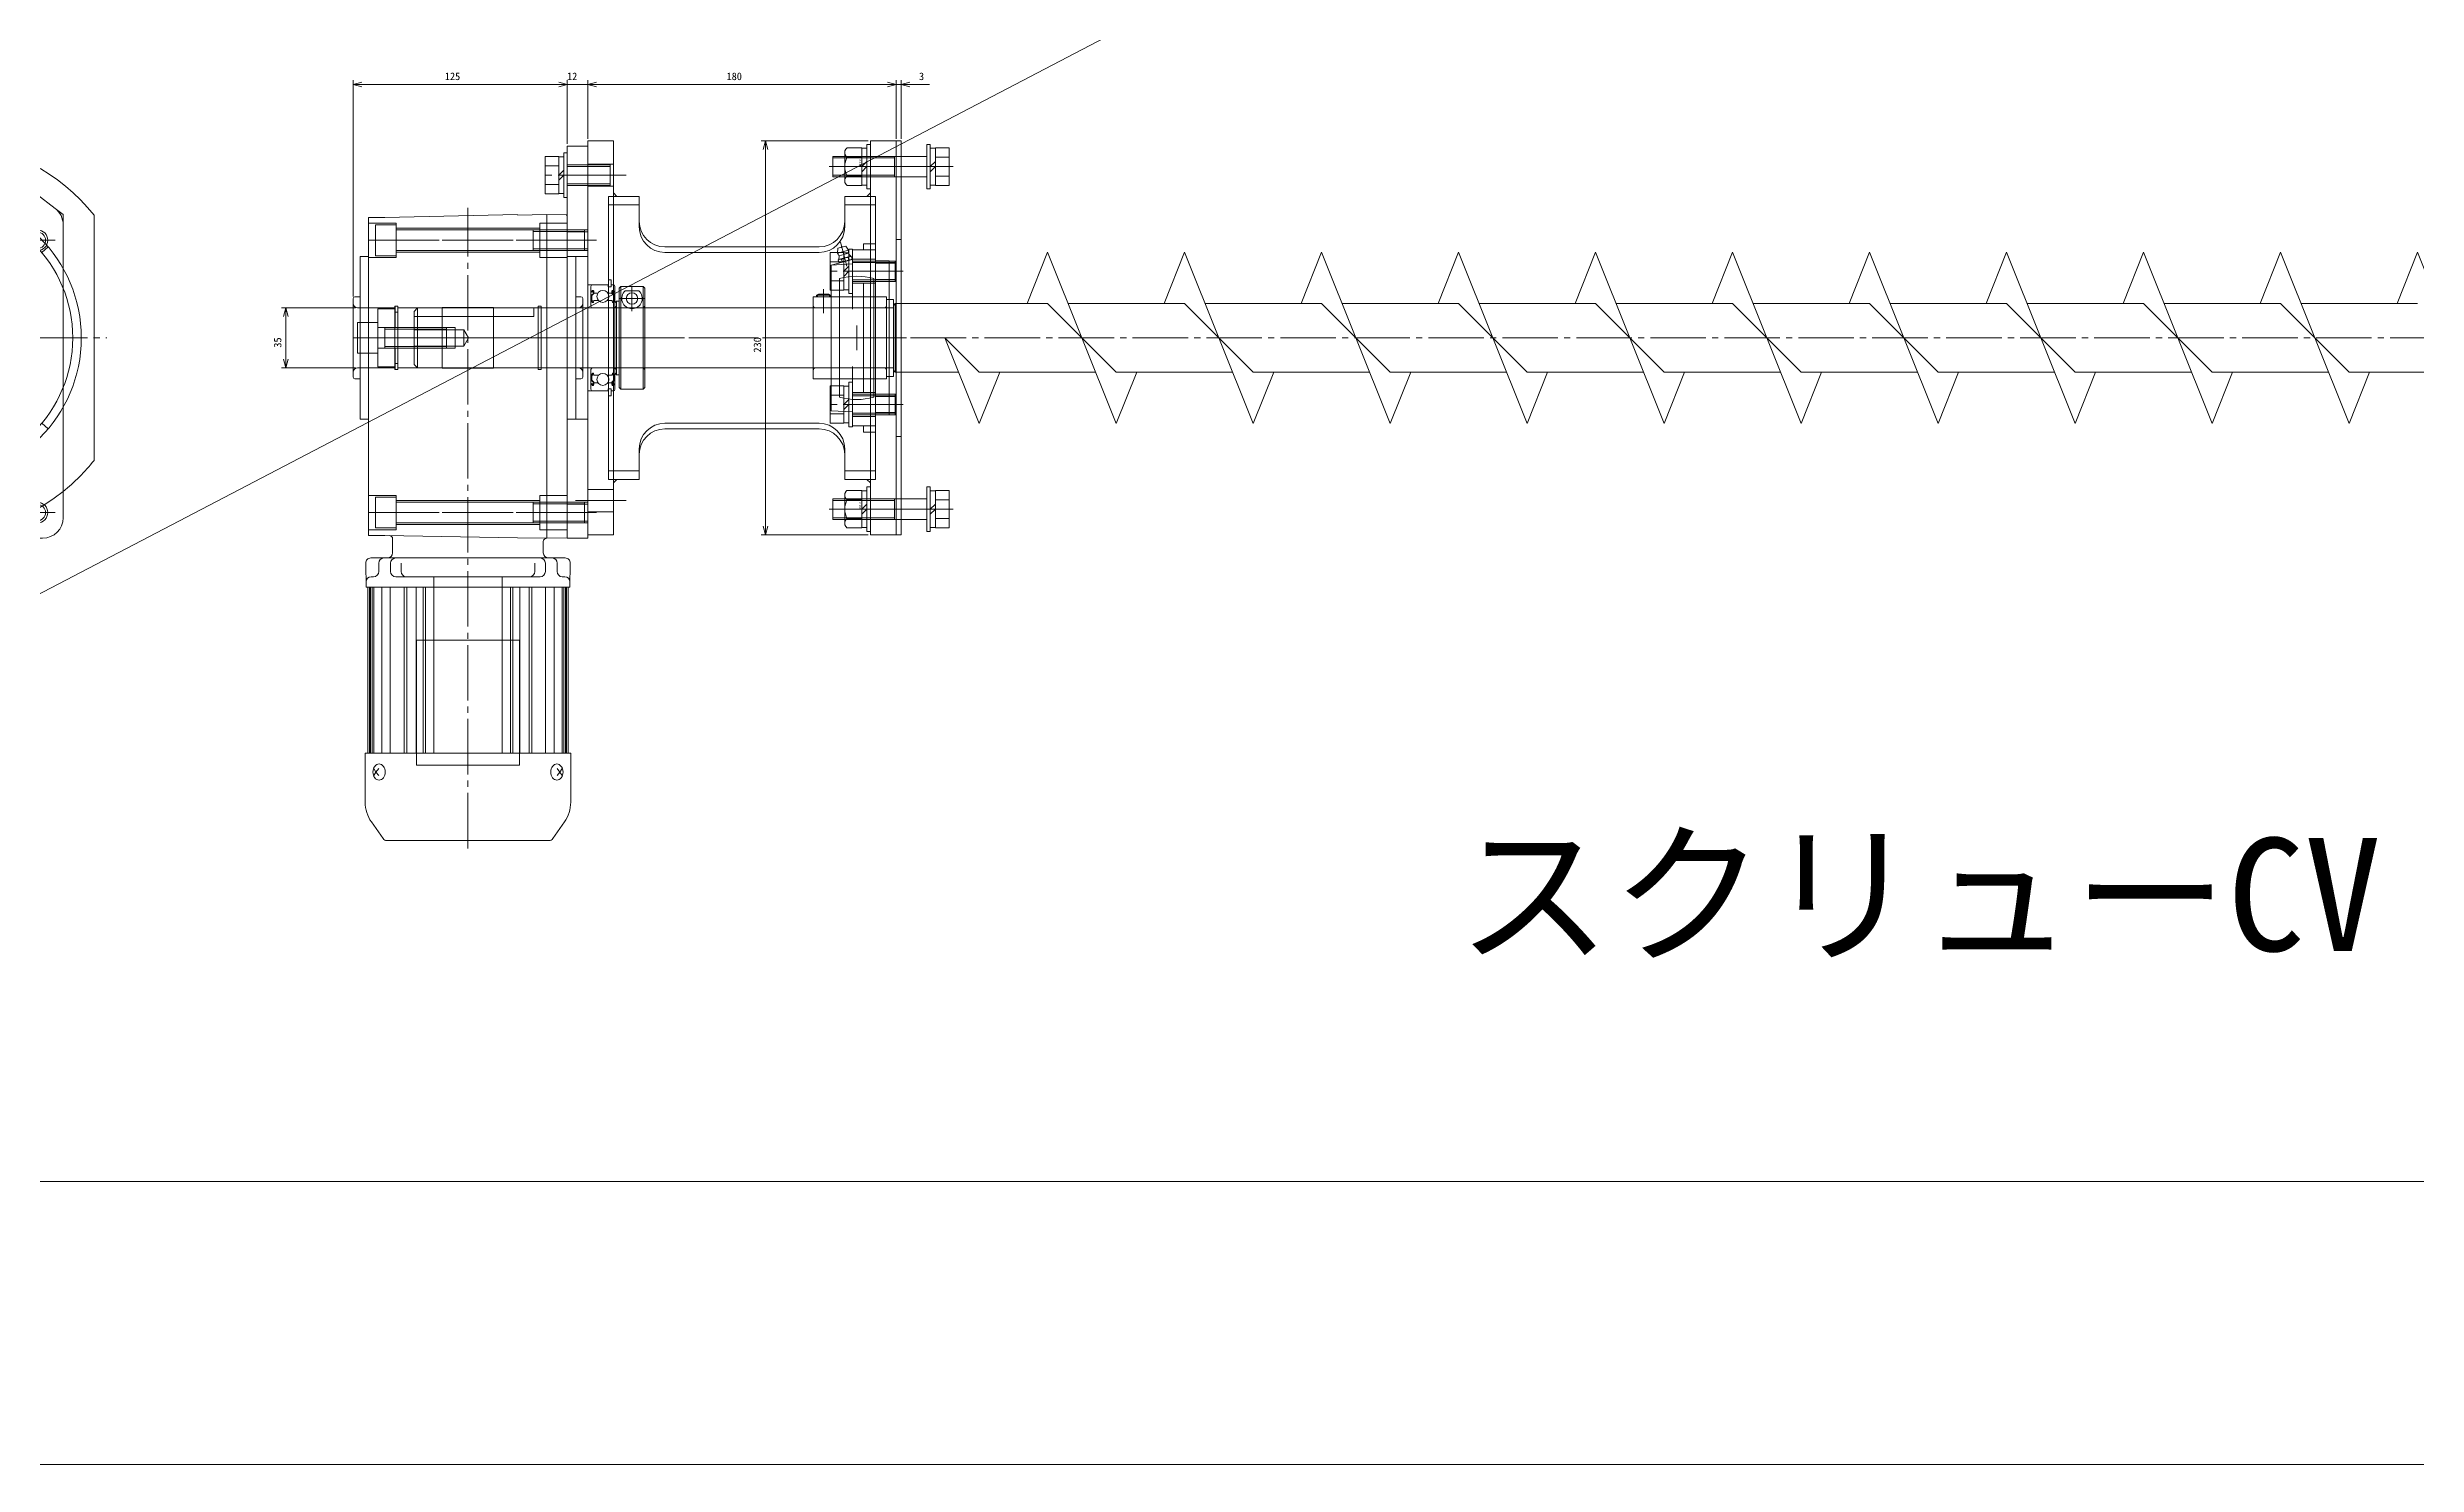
# Model space of a CAD drawing. Units: millimetres at full size. Extents: x -19442 to 19442, y -5866 to 5866.
# Drawn here: x -8686 to -7302, y -4807 to -3980 of the extents above; entities that cross this region are included whole.
import ezdxf
from ezdxf.enums import TextEntityAlignment as Align

# ---------------------------------------------------------------- set-up
doc = ezdxf.new("R2010")
doc.units = ezdxf.units.MM
doc.header["$LTSCALE"] = 3.6
doc.linetypes.add('CHAIN2', pattern=[12, 9, -1, 1, -1])
doc.linetypes.add('DOUBLE_CHAIN2', pattern=[12.8, 9, -1, 0.6, -0.6, 0.6, -1])
for name, color, linetype, lineweight in [('0-2_06_PHANTOM', 2, 'DOUBLE_CHAIN2', 9), ('0-3_04_HIDDEN', 7, 'Continuous', 9), ('0-4_05_CENTER', 2, 'CHAIN2', 9), ('0-5_08_DIM', 3, 'Continuous', 9), ('0-6_0', 2, 'Continuous', 9), ('0-7_10_DRAFT', 1, 'Continuous', 9), ('0-8_03_かくれ線', 5, 'Continuous', 9), ('0-9_04_中心線', 4, 'CHAIN2', 9)]:
    doc.layers.add(name, color=color, linetype=linetype, lineweight=lineweight)
doc.styles.add('ＭＳ ゴシック', font='')
doc.styles.get('ＭＳ ゴシック').set_extended_font_data('MS Gothic')

# ---------------------------------------------------------------- blocks, each defined once
blk = doc.blocks.new('A$C33B27836_1')
at = {"layer": '0-3_04_HIDDEN', "color": 3}
for p, q in [((0, 57.5), (3, 57.5)), ((0, -57.5), (3, -57.5))]:
    blk.add_line(p, q, dxfattribs=at)
at = {"layer": '0-4_05_CENTER'}
for p, q in [((-7.072, 100), (9.943, 100)), ((-7.072, -100), (9.943, -100))]:
    blk.add_line(p, q, dxfattribs=at)
at = {"layer": '0-6_0', "color": 3}
blk.add_lwpolyline([(0, 115), (3, 115), (3, -115), (0, -115)], close=True, dxfattribs=at)
at = {"layer": '0-7_10_DRAFT'}
blk.add_line((0, 0), (3, 0), dxfattribs=at)
blk = doc.blocks.new('B6007ZZNRa_1')
at = {"layer": '0-6_0'}
for p, q in [((-3.78, 30), (-3.78, 18.5)), ((-2.78, 31), (-1.7, 31)), ((-1.7, 31), (-1.7, 29.805)), ((-1.7, 29.805), (0, 29.805)), ((0, 29.805), (0.2, 29.805)), ((0.2, 31), (9.22, 31)), ((0.2, 31), (0.2, 29.805)), ((10.22, 30), (10.22, 18.5)), ((-3.58, 27.2), (-3.28, 27.2)), ((-3.58, 21.1), (-3.18, 21.1)), ((-2.338, 25.974), (-3.438, 24.874)), ((-3.438, 24.874), (-3.438, 21.7)), ((-3.28, 27.2), (-3.049, 27.53)), ((-2.961, 26.61), (-3.206, 26.782)), ((-3.18, 21.1), (-2.862, 20.721)), ((-3.138, 24.75), (-3.138, 21.7)), ((-2.618, 21.7), (-3.138, 21.7)), ((-3.138, 21.4), (-2.618, 21.4)), ((-3.034, 27.028), (-2.803, 27.357)), ((-2.789, 26.855), (-3.034, 27.028)), ((-2.961, 26.61), (-2.789, 26.855)), ((-2.78, 17.5), (9.22, 17.5)), ((-2.709, 20.65), (-2.534, 20.65)), ((-2.618, 21.4), (-2.618, 21.7)), ((-2.385, 27.234), (-2.338, 25.974)), ((-2.346, 20.781), (-2.023, 21.668)), ((-2.087, 27.272), (-2.008, 26.382)), ((-1.835, 21.8), (0.721, 21.8)), ((-1.809, 26.2), (0.314, 26.2)), ((8.275, 21.8), (5.719, 21.8)), ((8.249, 26.2), (6.126, 26.2)), ((8.527, 27.272), (8.448, 26.382)), ((8.786, 20.781), (8.463, 21.668)), ((8.478, 26.721), (8.478, 25.85)), ((8.478, 25.85), (9.578, 24.75)), ((8.825, 27.234), (8.778, 25.974)), ((8.778, 25.974), (9.878, 24.874)), ((9.149, 20.65), (8.974, 20.65)), ((9.229, 26.855), (9.474, 27.028)), ((9.401, 26.61), (9.229, 26.855)), ((9.474, 27.028), (9.243, 27.357)), ((9.62, 21.1), (9.302, 20.721)), ((9.401, 26.61), (9.646, 26.782)), ((9.72, 27.2), (9.489, 27.53)), ((9.578, 24.75), (9.578, 21.7)), ((10.02, 21.1), (9.62, 21.1)), ((10.02, 27.2), (9.72, 27.2)), ((9.878, 24.874), (9.878, 21.7)), ((-3.78, -18.5), (-3.78, -30)), ((-3.58, -21.1), (-3.18, -21.1)), ((-3.58, -27.2), (-3.28, -27.2)), ((-3.438, -24.874), (-3.438, -21.7)), ((-2.338, -25.974), (-3.438, -24.874)), ((-3.28, -27.2), (-3.049, -27.53)), ((-2.961, -26.61), (-3.206, -26.782)), ((-3.18, -21.1), (-2.862, -20.721)), ((-3.138, -21.4), (-2.618, -21.4)), ((-3.138, -24.75), (-3.138, -21.7)), ((-2.618, -21.7), (-3.138, -21.7)), ((-2.038, -25.85), (-3.138, -24.75)), ((-2.789, -26.855), (-3.034, -27.028)), ((-3.034, -27.028), (-2.803, -27.357)), ((-2.961, -26.61), (-2.789, -26.855)), ((-2.78, -17.5), (9.22, -17.5)), ((-2.709, -20.65), (-2.534, -20.65)), ((-2.618, -21.4), (-2.618, -21.7)), ((-2.385, -27.234), (-2.338, -25.974)), ((-2.346, -20.781), (-2.023, -21.668)), ((-2.087, -27.272), (-2.008, -26.382)), ((-2.038, -26.721), (-2.038, -25.85)), ((-1.835, -21.8), (0.721, -21.8)), ((-1.809, -26.2), (0.314, -26.2)), ((8.275, -21.8), (5.719, -21.8)), ((8.249, -26.2), (6.126, -26.2)), ((8.527, -27.272), (8.448, -26.382)), ((8.786, -20.781), (8.463, -21.668)), ((8.478, -25.85), (9.578, -24.75)), ((8.478, -26.721), (8.478, -25.85)), ((8.778, -25.974), (9.878, -24.874)), ((8.825, -27.234), (8.778, -25.974)), ((9.149, -20.65), (8.974, -20.65)), ((9.058, -21.4), (9.058, -21.7)), ((9.578, -21.4), (9.058, -21.4)), ((9.058, -21.7), (9.578, -21.7)), ((9.401, -26.61), (9.229, -26.855)), ((9.229, -26.855), (9.474, -27.028)), ((9.474, -27.028), (9.243, -27.357)), ((9.62, -21.1), (9.302, -20.721)), ((9.401, -26.61), (9.646, -26.782)), ((9.72, -27.2), (9.489, -27.53)), ((9.578, -24.75), (9.578, -21.7)), ((10.02, -21.1), (9.62, -21.1)), ((10.02, -27.2), (9.72, -27.2)), ((9.878, -24.874), (9.878, -21.7)), ((10.22, -18.5), (10.22, -30)), ((-2.78, -31), (-1.7, -31)), ((-1.7, -29.805), (0, -29.805)), ((-1.7, -31), (-1.7, -29.805)), ((0, -29.805), (0.2, -29.805)), ((0.2, -31), (0.2, -29.805)), ((0.2, -31), (9.22, -31)), ((0.27, -31), (0.27, -31)), ((2.72, -31), (2.72, -31))]:
    blk.add_line(p, q, dxfattribs=at)
for points in [[(0, 29.805), (0, 33.85), (-1.7, 33.85), (-1.7, 31)], [(-2.038, 26.721), (-2.038, 25.85), (-3.138, 24.75)], [(9.578, 21.4), (9.058, 21.4), (9.058, 21.7), (9.578, 21.7)], [(0, -29.805), (0, -33.85), (-1.7, -33.85), (-1.7, -31)]]:
    blk.add_lwpolyline(points, dxfattribs=at)
for centre in [(3.22, 24.25), (3.22, -24.25)]:
    blk.add_circle(centre, 3.5, dxfattribs=at)
for centre, radius, start, end in [((-2.78, 30), 1, 90, 180), ((-2.615, 27.225), 0.53, 5.06514, 144.93555), ((9.055, 27.225), 0.53, 35.06445, 174.93486), ((9.22, 30), 1, 0, 90), ((-3.58, 27.4), 0.2, 180, 270), ((-3.58, 20.9), 0.2, 90, 180), ((-2.78, 18.5), 1, 180, 270), ((-3.138, 21.7), 0.3, 180, 270), ((-3.035, 27.027), 0.3, 144.93555, 235.03769), ((-2.709, 20.85), 0.2, 219.99908, 270), ((-2.615, 27.225), 0.23, 2.13108, 144.93555), ((-2.534, 20.85), 0.2, 270, 339.97033), ((-1.835, 21.6), 0.2, 90, 159.97033), ((-1.809, 26.4), 0.2, 185.06514, 270), ((8.249, 26.4), 0.2, 270, 354.93486), ((8.275, 21.6), 0.2, 20.02967, 90), ((8.974, 20.85), 0.2, 200.02967, 270), ((9.055, 27.225), 0.23, 35.06445, 177.86892), ((9.149, 20.85), 0.2, 270, 320.00092), ((9.22, 18.5), 1, 270, 0), ((9.578, 21.7), 0.3, 270, 0), ((9.475, 27.027), 0.3, 304.96231, 35.06445), ((10.02, 27.4), 0.2, 270, 0), ((10.02, 20.9), 0.2, 0, 90), ((-2.78, -18.5), 1, 90, 180), ((-3.58, -20.9), 0.2, 180, 270), ((-3.58, -27.4), 0.2, 90, 180), ((-3.138, -21.7), 0.3, 90, 180), ((-3.035, -27.027), 0.3, 124.96231, 215.06445), ((-2.615, -27.225), 0.53, 215.06445, 354.93486), ((-2.709, -20.85), 0.2, 90, 140.00092), ((-2.615, -27.225), 0.23, 215.06445, 357.86892), ((-2.534, -20.85), 0.2, 20.02967, 90), ((-1.835, -21.6), 0.2, 200.02967, 270), ((-1.809, -26.4), 0.2, 90, 174.93486), ((8.249, -26.4), 0.2, 5.06514, 90), ((8.275, -21.6), 0.2, 270, 339.97033), ((9.055, -27.225), 0.53, 185.06514, 324.93555), ((8.974, -20.85), 0.2, 90, 159.97033), ((9.055, -27.225), 0.23, 182.13108, 324.93555), ((9.149, -20.85), 0.2, 39.99908, 90), ((9.22, -18.5), 1, 0, 90), ((9.578, -21.7), 0.3, 0, 90), ((9.475, -27.027), 0.3, 324.93555, 55.03769), ((10.02, -20.9), 0.2, 270, 0), ((10.02, -27.4), 0.2, 0, 90), ((-2.78, -30), 1, 180, 270), ((9.22, -30), 1, 270, 0)]:
    blk.add_arc(centre, radius, start, end, dxfattribs=at)
at = {"layer": '0-7_10_DRAFT'}
for p, q in [((-3.78, 0), (10.22, 0)), ((0, 2.154), (0, -2.154))]:
    blk.add_line(p, q, dxfattribs=at)
blk = doc.blocks.new('SCSBN35-43b_1')
at = {"layer": '0-3_04_HIDDEN', "color": 2}
for p, q in [((1, 17.5), (0, 18.5)), ((1, 17.5), (16.5, 17.5)), ((16.5, 17.5), (17.5, 18.5)), ((1, -17.5), (0, -18.5)), ((1, -17.5), (16.5, -17.5)), ((16.5, -17.5), (17.5, -18.5))]:
    blk.add_line(p, q, dxfattribs=at)
at = {"layer": '0-4_05_CENTER'}
for p, q in [((2.637, -23), (17.363, -23)), ((10, -15.637), (10, -30.363))]:
    blk.add_line(p, q, dxfattribs=at)
at = {"layer": '0-6_0'}
for p, q in [((3.5, 30), (2.5, 29)), ((2.5, 29), (2.5, -29)), ((3.5, -30), (3.5, 30)), ((3.5, 30), (10, 30)), ((16.5, 30), (10, 30)), ((16.5, -30), (16.5, 30)), ((16.5, 30), (17.5, 29)), ((17.5, 29), (17.5, -29)), ((1, 21.5), (0, 20.5)), ((0, -20.5), (0, 20.5)), ((2.5, 21.5), (1, 21.5)), ((1, -21.5), (1, 21.5)), ((0, -20.5), (1, -21.5)), ((2.5, -21.5), (1, -21.5)), ((6.026, -27.495), (13.974, -27.495)), ((3.5, -30), (2.5, -29)), ((3.5, -30), (16.5, -30)), ((16.5, -30), (17.5, -29))]:
    blk.add_line(p, q, dxfattribs=at)
blk.add_circle((10, -23), 3.35, dxfattribs=at)
blk.add_arc((10, -23), 6, 311.47521, 228.52479, dxfattribs=at)
at = {"layer": '0-7_10_DRAFT'}
blk.add_line((0, 0), (17.5, 0), dxfattribs=at)
blk = doc.blocks.new('A$C1EEF0FFA_1')
at = {"layer": '0-6_0', "color": 134, "linetype": 'CHAIN2'}
blk.add_line((0, -57.157), (0, 15.24), dxfattribs=at)
at = {"layer": '0-6_0', "color": 134}
for p, q in [((-13, 2), (13, 2)), ((-13, 2), (-13, 0)), ((-13, 0), (13, 0)), ((-10.97, 13), (10.97, 13)), ((-10.97, 5), (-10.97, 13)), ((-10.97, 5), (10.97, 5)), ((-10.75, 5), (-10.75, 2)), ((-6, -55), (-6, 0)), ((-5.485, 5), (-5.485, 13)), ((0, 2), (-3, 5)), ((0, 5), (3, 2)), ((5.485, 5), (5.485, 13)), ((6, -55), (6, 0)), ((10.75, 2), (10.75, 5)), ((10.97, 5), (10.97, 13)), ((13, 0), (13, 2)), ((-6, -19), (6, -19)), ((-5.053, -55), (-5.053, -19)), ((5.053, -55), (5.053, -19)), ((-6, -55), (6, -55))]:
    blk.add_line(p, q, dxfattribs=at)
at = {"layer": '0-7_10_DRAFT', "style": 'ＭＳ ゴシック', "width": 1.8}
blk.add_text('BT-M12x60L,SW,PW', height=0.2199, dxfattribs=at).set_placement((6.421, 12.658), align=Align.BOTTOM_LEFT)
blk = doc.blocks.new('M12Nza_1_1_1')
at = {"layer": '0-2_06_PHANTOM', "color": 7}
for p, q in [((-8.213, 15), (8.212, 15)), ((-10.95, 5), (-10.95, 13.533)), ((10.95, 5), (-10.95, 5)), ((-10.75, 2), (-10.75, 5)), ((-5.475, 5), (-5.475, 13.533)), ((0, 2), (-3, 5)), ((0, 5), (3, 2)), ((5.475, 5), (5.475, 13.533)), ((10.75, 5), (10.75, 2)), ((10.95, 13.533), (10.95, 5))]:
    blk.add_line(p, q, dxfattribs=at)
at = {"layer": '0-2_06_PHANTOM', "color": 7, "linetype": 'CHAIN2'}
blk.add_line((0, 0), (0, 15), dxfattribs=at)
at = {"layer": '0-2_06_PHANTOM', "color": 7}
blk.add_lwpolyline([(-13, 2), (13, 2), (13, 0), (-13, 0)], close=True, dxfattribs=at)
for centre, radius, start, end in [((-8.213, 11.712), 3.288, 33.626, 146.374), ((0, 4.05), 10.95, 60, 120), ((8.212, 11.712), 3.288, 33.626, 146.374)]:
    blk.add_arc(centre, radius, start, end, dxfattribs=at)
at = {"layer": '0-7_10_DRAFT', "style": 'ＭＳ ゴシック', "width": 1.8}
blk.add_text('M12', height=1.1, dxfattribs=at).set_placement((0.31, 5.093), align=Align.BOTTOM_LEFT)
blk = doc.blocks.new('A$C415A6936_1')
at = {"layer": '0-3_04_HIDDEN'}
for p, q in [((9, 0), (-9, 0)), ((-6, -40), (-6, 0)), ((6, -40), (6, 0)), ((-6, -4), (6, -4)), ((-5.053, -40), (-5.053, -4)), ((5.053, -40), (5.053, -4)), ((-6, -40), (6, -40))]:
    blk.add_line(p, q, dxfattribs=at)
at = {"layer": '0-3_04_HIDDEN', "linetype": 'CHAIN2'}
blk.add_line((0, -41.5), (0, 13.5), dxfattribs=at)
at = {"layer": '0-3_04_HIDDEN'}
blk.add_lwpolyline([(9, 0), (9, 12), (-9, 12), (-9, 0)], dxfattribs=at)
at = {"layer": '0-7_10_DRAFT', "style": 'ＭＳ ゴシック', "width": 1.9}
blk.add_text('CS-M12x40L', height=0.2199, dxfattribs=at).set_placement((6.067, 11.658), align=Align.BOTTOM_LEFT)
blk = doc.blocks.new('A$C564416E9_1')
at = {"layer": '0-6_0'}
for points in [[(0, 17), (-10, 17), (-10, 6), (0, 6)], [(0, -17), (-10, -17), (-10, -6), (0, -6)]]:
    blk.add_lwpolyline(points, close=True, dxfattribs=at)
at = {"layer": '0-7_10_DRAFT'}
blk.add_line((-10, 0), (0, 0), dxfattribs=at)
blk = doc.blocks.new('A$C04153C8E_1')
at = {"layer": '0-6_0'}
for points in [[(0, 18.5), (-1.6, 18.5), (-1.6, 15), (0, 15)], [(0, -18.5), (-1.6, -18.5), (-1.6, -15), (0, -15)]]:
    blk.add_lwpolyline(points, close=True, dxfattribs=at)
at = {"layer": '0-7_10_DRAFT'}
blk.add_line((0, 0), (-1.6, 0), dxfattribs=at)
blk = doc.blocks.new('A$C169F6710_1')
at = {"layer": '0-3_04_HIDDEN'}
for p, q in [((9, 0), (-9, 0)), ((-6, -110), (-6, 0)), ((6, -110), (6, 0)), ((-6, -80), (6, -80)), ((-5.053, -110), (-5.053, -80)), ((5.053, -110), (5.053, -80)), ((-6, -110), (6, -110))]:
    blk.add_line(p, q, dxfattribs=at)
at = {"layer": '0-3_04_HIDDEN', "linetype": 'CHAIN2'}
blk.add_line((0, -111.5), (0, 13.5), dxfattribs=at)
at = {"layer": '0-3_04_HIDDEN'}
blk.add_lwpolyline([(9, 0), (9, 12), (-9, 12), (-9, 0)], dxfattribs=at)
at = {"layer": '0-7_10_DRAFT', "style": 'ＭＳ ゴシック', "width": 1.9}
blk.add_text('CS-M12x110L', height=0.2199, dxfattribs=at).set_placement((5.794, 11.658), align=Align.BOTTOM_LEFT)
blk = doc.blocks.new('M12Tz_1')
at = {"layer": '0-4_05_CENTER'}
for p, q in [((10.332, 0), (-10.332, 0)), ((0, -10.332), (0, 10.332))]:
    blk.add_line(p, q, dxfattribs=at)
at = {"layer": '0-6_0', "color": 134}
for radius in [6, 4.75]:
    blk.add_circle((0, 0), radius, dxfattribs=at)
blk = doc.blocks.new('A$C5C8B0B06_1')
at = {"layer": '0-4_05_CENTER'}
for p, q in [((0, 55.878), (0, -55.878)), ((-55.878, 0), (55.878, 0))]:
    blk.add_line(p, q, dxfattribs=at)
at = {"layer": '0-6_0', "color": 134}
for p, q in [((105, 72), (-66.091, 72)), ((-75.603, 67.317), (-109.511, 23.235)), ((117, -92), (117, 60)), ((-112, 15.919), (-112, -17.289)), ((-110.834, -22.448), (-75.258, -97.159)), ((-64.423, -104), (-39.344, -104)), ((-64.423, -104), (105, -104))]:
    blk.add_line(p, q, dxfattribs=at)
blk.add_circle((0, 0), 47.5, dxfattribs=at)
for centre, start, end in [((-66.091, 60), 90, 142.43141), ((105, 60), 0, 90), ((-100, 15.919), 142.43141, 180), ((-100, -17.289), 180, 205.46335), ((105, -92), 270, 0), ((-64.423, -92), 205.46335, 270)]:
    blk.add_arc(centre, 12, start, end, dxfattribs=at)
at = {"layer": '0-7_10_DRAFT'}
blk.add_line((-72, 72), (-55.245, 72), dxfattribs=at)
for points in [[(-75.603, 67.317), (-72, 72), (-66.091, 72)], [(-112, 15.919), (-112, 20), (-109.511, 23.235)], [(-112, -17.289), (-112, -20), (-110.834, -22.448)], [(-75.258, -97.159), (-72, -104), (-64.423, -104)]]:
    blk.add_lwpolyline(points, dxfattribs=at)
at = {"layer": '0-6_0'}
for p in [(-57, 57), (102, 57), (-95, 0), (-57, -89), (102, -89)]:
    blk.add_blockref('M12Tz_1', p, dxfattribs=at)
blk = doc.blocks.new('A$C7E3831AE_1')
at = {"layer": '0-3_04_HIDDEN'}
for p, q in [((90, 71.589), (90, -71.589)), ((-63.275, 53.094), (-59.445, 49.88)), ((63.275, 53.094), (59.445, 49.88)), ((-63.275, -53.094), (-59.445, -49.88)), ((63.275, -53.094), (59.445, -49.88))]:
    blk.add_line(p, q, dxfattribs=at)
for centre, radius in [((0, 95), 6.5), ((0, 0), 82.6), ((0, 0), 77.6), ((0, 0), 31), ((-95, 0), 6.5), ((0, -95), 6.5)]:
    blk.add_circle(centre, radius, dxfattribs=at)
for start, end in [(38.49995, 132.89429), (132.89429, 154.73559), (154.73559, 205.26441), (205.26441, 308.76201), (308.76201, 321.50005)]:
    blk.add_arc((0, 0), 115, start, end, dxfattribs=at)
at = {"layer": '0-4_05_CENTER'}
for p, q in [((0, 119), (0, -119)), ((-10.5, 95), (10.5, 95)), ((-119, 0), (97.419, 0)), ((-95, -10.5), (-95, 10.5)), ((-10.5, -95), (10.5, -95))]:
    blk.add_line(p, q, dxfattribs=at)
blk = doc.blocks.new('A$C1D254277_1')
at = {"layer": '0-6_0'}
for points in [[(4, 22.5), (0, 22.5), (0, 17.5), (4, 17.5)], [(4, -22.5), (0, -22.5), (0, -17.5), (4, -17.5)]]:
    blk.add_lwpolyline(points, close=True, dxfattribs=at)
at = {"layer": '0-7_10_DRAFT'}
blk.add_line((0, 0), (4, 0), dxfattribs=at)
blk = doc.blocks.new('A$C4DE534E5_2')
at = {"layer": '0-3_04_HIDDEN', "linetype": 'CHAIN2'}
blk.add_line((0, -27.009), (0, 15.354), dxfattribs=at)
at = {"layer": '0-3_04_HIDDEN'}
for p, q in [((-13, 2), (13, 2)), ((-13, 2), (-13, 0)), ((-13, 0), (13, 0)), ((-10.97, 13), (10.97, 13)), ((-10.97, 5), (-10.97, 13)), ((-10.97, 5), (10.97, 5)), ((-10.75, 5), (-10.75, 2)), ((-6, -25), (-6, 0)), ((-5.485, 5), (-5.485, 13)), ((-5.053, -25), (-5.053, 0)), ((0, 2), (-3, 5)), ((0, 5), (3, 2)), ((5.053, -25), (5.053, 0)), ((5.485, 5), (5.485, 13)), ((6, -25), (6, 0)), ((10.75, 2), (10.75, 5)), ((10.97, 5), (10.97, 13)), ((13, 0), (13, 2)), ((-6, -25), (6, -25))]:
    blk.add_line(p, q, dxfattribs=at)
at = {"layer": '0-7_10_DRAFT', "style": 'ＭＳ ゴシック', "width": 1.8}
blk.add_text('BT-M12x30L,SW,PW', height=0.2199, dxfattribs=at).set_placement((6.19, 12.658), align=Align.BOTTOM_LEFT)
blk = doc.blocks.new('A$C5252492D_1')
at = {"layer": '0-3_04_HIDDEN'}
for p, q in [((1, 17.5), (-1, 15.5)), ((-1, 15.5), (-1, -15.5)), ((1.001, -17.5), (1.001, 17.5)), ((279, 17.5), (1.001, 17.5)), ((69.001, 17.5), (69.001, 12.5)), ((279, 19), (280, 20)), ((279, -19), (279, 19)), ((280, -20), (280, 20)), ((369, 20), (280, 20)), ((369, 20), (409, -20)), ((449.001, 20), (381, 20)), ((449.001, 20), (489.001, -20)), ((529.001, 20), (461.001, 20)), ((529.001, 20), (569.001, -20)), ((609.001, 20), (541.001, 20)), ((609.001, 20), (649.001, -20)), ((689.001, 20), (621.001, 20)), ((689.001, 20), (729.001, -20)), ((769.001, 20), (701.001, 20)), ((769.001, 20), (809.001, -20)), ((849.001, 20), (781.001, 20)), ((849.001, 20), (889.001, -20)), ((929.001, 20), (861.001, 20)), ((929.001, 20), (969.001, -20)), ((1009.001, 20), (941.001, 20)), ((1009.001, 20), (1049.001, -20)), ((1089.001, 20), (1021.001, 20)), ((1089.001, 20), (1129.001, -20)), ((1169.001, 20), (1101.001, 20)), ((23, 6), (-1, 6)), ((-0.999, 12.5), (69.001, 12.5)), ((23, -6), (23, 6)), ((28, 4.75), (30.742, 0)), ((30.742, 0), (28, -4.75)), ((309, 0), (329, -20)), ((28, -4.75), (-1, -4.75)), ((23, -6), (-1, -6)), ((-1, -15.5), (1, -17.5)), ((279, -17.5), (1, -17.5)), ((280, -20), (279, -19)), ((317, -20), (280, -20)), ((329, -20), (397.001, -20)), ((409, -20), (477.001, -20)), ((409.001, -50), (421.001, -20)), ((489.001, -50), (501.001, -20)), ((489.001, -20), (557.001, -20)), ((569.001, -50), (581.001, -20)), ((569.001, -20), (637.001, -20)), ((649.001, -50), (661.001, -20)), ((649.001, -20), (717.001, -20)), ((729.001, -50), (741.001, -20)), ((729.001, -20), (797.001, -20)), ((809.001, -50), (821.001, -20)), ((809.001, -20), (877.001, -20)), ((889.001, -50), (901.001, -20)), ((889.001, -20), (957.001, -20)), ((969.001, -50), (981.001, -20)), ((969.001, -20), (1037.001, -20)), ((1049.001, -50), (1061.001, -20)), ((1049.001, -20), (1117.001, -20)), ((1129.001, -50), (1141.001, -20)), ((1129.001, -20), (1197.001, -20))]:
    blk.add_line(p, q, dxfattribs=at)
for points in [[(357, 20), (369, 50), (409.001, -50)], [(437.001, 20), (449.001, 50), (489.001, -50)], [(517.001, 20), (529.001, 50), (569.001, -50)], [(597.001, 20), (609.001, 50), (649.001, -50)], [(677.001, 20), (689.001, 50), (729.001, -50)], [(757.001, 20), (769.001, 50), (809.001, -50)], [(837.001, 20), (849.001, 50), (889.001, -50)], [(917.001, 20), (929.001, 50), (969.001, -50)], [(997.001, 20), (1009.001, 50), (1049.001, -50)], [(1077.001, 20), (1089.001, 50), (1129.001, -50)], [(1157.001, 20), (1169.001, 50), (1209.001, -50)], [(28, -4.75), (28, 4.75), (-1, 4.75)], [(309, 0), (329, -50), (341, -20)]]:
    blk.add_lwpolyline(points, dxfattribs=at)
at = {"layer": '0-4_05_CENTER'}
blk.add_line((1444.584, 0), (-5.999, 0), dxfattribs=at)
blk = doc.blocks.new('MUCFC207c_1')
at = {"layer": '0-3_04_HIDDEN', "color": 2, "linetype": 'CHAIN2'}
for p, q in [((-16.724, 41.88), (-20.502, 55.982)), ((-30.4, 28.5), (-30.4, 14.5)), ((-17.158, 38.891), (3.272, 38.891)), ((-17.158, -38.891), (3.272, -38.891))]:
    blk.add_line(p, q, dxfattribs=at)
at = {"layer": '0-3_04_HIDDEN', "color": 2}
for p, q in [((-26, 42.5), (-13.5, 45.849)), ((-26, 42.5), (-13.5, 43.158)), ((-26, -42.5), (-26, 42.5)), ((-22.189, 49.526), (-22.018, 52.367)), ((-22.189, 49.526), (-15.814, 51.234)), ((-22.018, 52.367), (-17.382, 53.609)), ((-21.5, 44.089), (-21.826, 45.306)), ((-15.845, 49.418), (-21.254, 47.968)), ((-20.945, 45.925), (-15.09, 47.494)), ((-14.572, 45.562), (-20.428, 43.993)), ((-19.874, 45.829), (-19.548, 44.612)), ((-15.814, 51.234), (-17.382, 53.609)), ((-15.97, 46.875), (-15.644, 45.658)), ((-14.018, 47.398), (-13.692, 46.181)), ((0, 51.391), (-13.5, 51.391)), ((-13.5, 51.391), (-13.5, 16.786)), ((-13.5, 45.891), (0, 45.891)), ((0, 55), (-7, 55)), ((-7, 51.391), (-7, 55)), ((0, 55), (0, -55)), ((8, 45), (0, 45)), ((8, 45), (8, -45)), ((-13.5, 31.891), (0, 31.891)), ((-7, 31.723), (-7, 25.501)), ((-36.4, 24), (-36.4, -24)), ((5, 17.5), (-34.9, 17.5)), ((-34.4, 24.9), (-33.361, 25.5)), ((-26.4, 24.9), (-34.4, 24.9)), ((-34.4, 24), (-34.4, 24.9)), ((-33.85, 24), (-33.85, 25.218)), ((-27.439, 25.5), (-33.361, 25.5)), ((-26.4, 24.9), (-27.439, 25.5)), ((-26.95, 24), (-26.95, 25.218)), ((-26.4, 24), (-26.4, 24.9)), ((-7, -25.501), (-7, 25.501)), ((6.5, 24), (6.5, -24)), ((5, -17.5), (-34.9, -17.5)), ((-13.5, -51.391), (-13.5, -16.786)), ((-7, -25.501), (-7, -31.723)), ((-13.5, -31.891), (0, -31.891)), ((-26, -42.5), (-13.5, -43.158)), ((-13.5, -45.891), (0, -45.891)), ((0, -51.391), (-13.5, -51.391)), ((-7, -55), (-7, -51.391)), ((0, -55), (-7, -55)), ((8, -45), (0, -45))]:
    blk.add_line(p, q, dxfattribs=at)
for points in [[(6.5, 24), (-26, 24), (-36.4, 24)], [(6.5, -24), (-26, -24), (-36.4, -24)]]:
    blk.add_lwpolyline(points, dxfattribs=at)
for centre, radius, start, end in [((-19.001, 50.38), 3.3, 195, 222.05326), ((-20.541, 44.415), 1.563, 64.73979, 145.26021), ((-27.245, 47.653), 6, 339.31982, 359.78433), ((-20.832, 45.503), 1.563, 244.73979, 325.26021), ((-22.045, 47.634), 0.8, 359.78433, 42.05326), ((-19.315, 51.551), 1.587, 84.55499, 125.44501), ((-16.543, 41.205), 5.698, 84.22909, 125.77091), ((-18.975, 50.281), 5.698, 264.22909, 305.77091), ((-14.685, 45.984), 1.563, 64.73979, 145.26021), ((-19.001, 50.38), 3.3, 347.94674, 15), ((-14.992, 49.524), 0.8, 167.94674, 210.21567), ((-10.498, 52.141), 6, 210.21567, 230.68018), ((-14.977, 47.072), 1.563, 244.73979, 325.26021), ((-34.9, 19), 1.5, 180, 270), ((5, 19), 1.5, 270, 0), ((-34.9, -19), 1.5, 90, 180), ((5, -19), 1.5, 0, 90)]:
    blk.add_arc(centre, radius, start, end, dxfattribs=at)
at = {"layer": '0-7_10_DRAFT'}
for p, q in [((-21, -34.583), (-21, 34.583)), ((-1, -34.583), (-1, 34.583)), ((-36.4, 0), (8, 0)), ((-11, 7.213), (-11, -7.213))]:
    blk.add_line(p, q, dxfattribs=at)
for start, end in [(73.87238, 106.12762), (253.87238, 286.12762)]:
    blk.add_arc((-11, 0), 36, start, end, dxfattribs=at)
blk = doc.blocks.new('GM-SHYF-RH 0.4kW、1／160、＊＊V、60Hzb_1')
at = {"layer": '0-6_0'}
for p, q in [((-23, 125), (0, 125)), ((23, 125), (0, 125)), ((-282.666, 114.383), (-292.392, 107.573)), ((-242.5, 118), (-271.194, 118)), ((-255.5, 112.916), (-253.5, 111.741)), ((-253.5, 111.741), (-255.5, 110.088)), ((-242.5, 29), (-242.5, 118)), ((-145.5, 116.5), (-242.5, 116.5)), ((-242.5, 115.5), (-145.5, 115.5)), ((-242.5, 115), (-145.5, 115)), ((-242.5, 114), (-145.5, 114)), ((-242.5, 113), (-145.5, 113)), ((-145.5, 117.483), (-131.552, 117.739)), ((-145.5, 58), (-145.5, 117.5)), ((-139.5, 113.5), (-139.5, 114.5)), ((-139.5, 113.5), (-139.5, 113.097)), ((-128.5, 29), (-128.5, 114.739)), ((-115.331, 106.5), (-115.331, 116)), ((-115.331, 116), (-15.972, 116)), ((-47.5, 121.001), (47.5, 121.001)), ((-47.5, 121.001), (-47.5, 116)), ((-24, 124), (-24, 121)), ((-15.972, 116), (70.37, 116)), ((24, 124), (24, 121)), ((47.5, 121.001), (47.5, 116)), ((70.37, 106.5), (70.37, 116)), ((-293.5, 58), (-293.5, 105.444)), ((-242.5, 108.316), (-145.5, 108.316)), ((-242.5, 103.366), (-145.5, 103.366)), ((-139.5, 100.185), (-139.5, 58)), ((-136.5, 110.097), (-131.5, 110.097)), ((-136.5, 103.185), (-131.5, 103.185)), ((-136.5, 97.002), (-131.5, 97.002)), ((-117.375, 102), (-125.5, 102)), ((-116.684, 29), (-115.331, 106.5)), ((72.019, 29), (70.37, 106.5)), ((-242.5, 95.32), (-145.5, 95.32)), ((-242.5, 93.715), (-145.5, 93.715)), ((-242.5, 88.283), (-145.5, 88.283)), ((-242.5, 84.192), (-145.5, 84.192)), ((-242.5, 82.83), (-145.5, 82.83)), ((-242.5, 78), (-145.5, 78)), ((-145.5, 78), (-139.5, 78)), ((-293.5, 58), (-293.5, 10.557)), ((-145.5, 58), (-145.5, 29)), ((-139.5, 29), (-139.5, 58)), ((-242.5, 38), (-145.5, 38)), ((-242.5, 33.17), (-145.5, 33.17)), ((-242.5, 31.808), (-145.5, 31.808)), ((-145.5, 38), (-139.5, 38)), ((-282.666, 1.617), (-292.392, 8.427)), ((-253.5, 4.26), (-255.5, 5.913)), ((-255.5, 3.084), (-253.5, 4.26)), ((-242.5, -2), (-271.194, -2))]:
    blk.add_line(p, q, dxfattribs=at)
for points in [[(-248.8, 109.924), (-248.891, 110.627), (-249.158, 111.303), (-249.592, 111.926), (-250.177, 112.472), (-250.889, 112.92), (-251.702, 113.253), (-252.583, 113.458), (-253.5, 113.527), (-254.417, 113.458), (-255.299, 113.253), (-256.111, 112.92), (-256.824, 112.472), (-257.408, 111.926), (-257.842, 111.303), (-258.11, 110.627), (-258.2, 109.924), (-258.11, 109.221), (-257.842, 108.545), (-257.408, 107.922), (-256.824, 107.376), (-256.111, 106.928), (-255.299, 106.595), (-254.417, 106.39), (-253.5, 106.321), (-252.583, 106.39), (-251.702, 106.595), (-250.889, 106.928), (-250.177, 107.376), (-249.592, 107.922), (-249.158, 108.545), (-248.891, 109.221)], [(-248.8, 6.077), (-248.891, 6.78), (-249.158, 7.456), (-249.592, 8.079), (-250.177, 8.625), (-250.889, 9.073), (-251.702, 9.406), (-252.583, 9.611), (-253.5, 9.68), (-254.417, 9.611), (-255.299, 9.406), (-256.111, 9.073), (-256.824, 8.625), (-257.408, 8.079), (-257.842, 7.456), (-258.11, 6.78), (-258.2, 6.077), (-258.11, 5.374), (-257.842, 4.698), (-257.408, 4.075), (-256.824, 3.529), (-256.111, 3.081), (-255.299, 2.748), (-254.417, 2.543), (-253.5, 2.474), (-252.583, 2.543), (-251.702, 2.748), (-250.889, 3.081), (-250.177, 3.529), (-249.592, 4.075), (-249.158, 4.698), (-248.891, 5.374)]]:
    blk.add_lwpolyline(points, close=True, dxfattribs=at)
for points in [[(-251.5, 112.916), (-253.5, 111.741), (-251.5, 110.088)], [(-251.5, 3.084), (-253.5, 4.26), (-251.5, 5.913)]]:
    blk.add_lwpolyline(points, dxfattribs=at)
for centre, radius, start, end in [((-23, 124), 1, 90, 180), ((23, 124), 1, 0, 90), ((-271.194, 98), 20, 90, 125), ((-142.5, 114.5), 3, 0, 90), ((-136.5, 113.097), 3, 180, 270), ((-131.5, 114.739), 3, 0, 90.98117), ((-290.9, 105.444), 2.6, 125, 180), ((-136.5, 100.185), 3, 90, 180), ((-136.5, 94.002), 3, 90, 180), ((-131.5, 107.097), 3, 0, 90), ((-131.5, 100.185), 3, 0, 90), ((-125.5, 105), 3, 180, 270), ((-117.375, 104), 2, 270, 359), ((-290.9, 10.557), 2.6, 180, 235), ((-271.194, 18), 20, 235, 270)]:
    blk.add_arc(centre, radius, start, end, dxfattribs=at)
at = {"layer": '0-8_03_かくれ線'}
for p, q in [((-17.5, 100.75), (-17.5, 122.5)), ((17.5, 100.75), (17.5, 122.5)), ((-109, 16), (-109, 100)), ((-95, 16), (-95, 100)), ((-18.5, 99), (-18.5, 100.75)), ((-18.5, 100.75), (18.5, 100.75)), ((-18.5, 99), (18.5, 99)), ((-17.5, 73), (-17.5, 99)), ((17.5, 73), (17.5, 99)), ((18.5, 99), (18.5, 100.75)), ((50, 16), (50, 100)), ((64, 16), (64, 100)), ((-17.7, 43), (-17.7, 73)), ((-17.7, 73), (17.7, 73)), ((-17.5, 17), (-17.5, 43)), ((17.5, 17), (17.5, 43)), ((-242.5, 29), (-242.5, -2)), ((-242.5, 27.718), (-145.5, 27.718)), ((-145.5, 29), (-145.5, -1.5)), ((-139.5, 29), (-139.5, 15.816)), ((-128.5, 29), (-128.5, 1.261)), ((-116.684, 29), (-116.981, 12.001)), ((71.722, 29), (72.019, 12)), ((-242.5, 22.286), (-145.5, 22.286)), ((-242.5, 20.681), (-145.5, 20.681)), ((-136.5, 18.999), (-131.5, 18.999)), ((-125.5, 14.001), (-118.981, 14.001)), ((-18.5, 17), (-18.5, 15.25)), ((-18.5, 17), (18.5, 17)), ((-18.5, 15.25), (18.5, 15.25)), ((-17.5, 15.25), (-17.5, -6.5)), ((17.5, 15.25), (17.5, -6.5)), ((18.5, 17), (18.5, 15.25)), ((-242.5, 12.635), (-145.5, 12.635)), ((-242.5, 7.685), (-145.5, 7.685)), ((-242.5, 3), (-145.5, 3)), ((-242.5, 2), (-145.5, 2)), ((-242.5, 1), (-145.5, 1)), ((-242.5, 0.5), (-145.5, 0.5)), ((-139.5, 2.5), (-139.5, 2.904)), ((-139.5, 2.5), (-139.5, 2.904)), ((-139.5, 2.5), (-139.5, 1.5)), ((-136.5, 12.816), (-131.5, 12.816)), ((-136.5, 5.904), (-131.5, 5.904)), ((-116.771, 0), (-116.981, 12)), ((-116.981, 12), (-15.972, 12)), ((-15.972, 0), (-116.771, 0)), ((-47.5, -5), (-47.5, 0)), ((-15.972, 12), (72.019, 12)), ((-15.972, 0), (71.31, 0)), ((47.5, -5), (47.5, 0)), ((71.31, 0), (71.818, 0.5)), ((71.818, 0.5), (72.019, 12)), ((-250, -2), (-242.5, -2)), ((-145.5, -0.5), (-242.5, -0.5)), ((-145.5, -1.482), (-131.552, -1.738)), ((47.5, -5), (-47.5, -5)), ((-24, -8), (-24, -5)), ((-23, -9), (0, -9)), ((23, -9), (0, -9)), ((24, -8), (24, -5))]:
    blk.add_line(p, q, dxfattribs=at)
for points in [[(-112, 116), (-112, 100), (-92, 100), (-92, 116)], [(47, 116), (47, 100), (67, 100), (67, 116)], [(-17.7, 43), (17.7, 43), (17.7, 73)], [(-112, 0), (-112, 16), (-92, 16), (-92, 0)], [(47, 0), (47, 16), (67, 16), (67, 0)]]:
    blk.add_lwpolyline(points, dxfattribs=at)
blk.add_lwpolyline([(-249.5, 88), (-176.5, 88), (-176.5, 28), (-249.5, 28)], close=True, dxfattribs=at)
for centre, radius, start, end in [((-20, 122.5), 2.5, 0, 90), ((20, 122.5), 2.5, 90, 180), ((-136.5, 21.999), 3, 180, 270), ((-136.5, 15.816), 3, 180, 270), ((-131.5, 15.816), 3, 270, 0), ((-125.5, 11.001), 3, 90, 180), ((-118.981, 12.001), 2, 359, 90), ((-142.5, 1.5), 3, 270, 0), ((-136.5, 2.904), 3, 90, 180), ((-131.5, 1.261), 3, 269.01883, 0), ((-131.5, 8.904), 3, 270, 0), ((-23, -8), 1, 180, 270), ((-20, -6.5), 2.5, 270, 0), ((20, -6.5), 2.5, 180, 270), ((23, -8), 1, 270, 0)]:
    blk.add_arc(centre, radius, start, end, dxfattribs=at)
at = {"layer": '0-9_04_中心線'}
for p, q in [((0, 125), (0, -9)), ((-102, -2.543), (-102, 118.757)), ((57, -2.543), (57, 118.757)), ((-298.129, 58), (75.913, 58))]:
    blk.add_line(p, q, dxfattribs=at)
blk = doc.blocks.new('A$C02B163D6_1')
at = {"layer": '0-3_04_HIDDEN'}
for p, q in [((-180, 101.5), (-165, 101.5)), ((-180, 88.5), (-165, 88.5)), ((-165, 82.6), (-168, 82.6)), ((-168, -82.6), (-168, 82.6)), ((-168, 77.6), (-150, 77.6)), ((-150, 82.6), (-150, 64.88)), ((-30, 64.88), (-30, 82.6)), ((-30, 77.6), (-12, 77.6)), ((-15, 82.6), (-12, 82.6)), ((-12, -82.6), (-12, 82.6)), ((-135, 49.88), (-45, 49.88)), ((-12, 44.891), (0, 44.891)), ((-12, 43.641), (0, 43.641)), ((-168, 31), (-180, 31)), ((-12, 34.141), (0, 34.141)), ((-12, 32.891), (0, 32.891)), ((-168, -31), (-180, -31)), ((-12, -32.891), (0, -32.891)), ((-12, -34.141), (0, -34.141)), ((-135, -49.88), (-45, -49.88)), ((-12, -43.641), (0, -43.641)), ((-12, -44.891), (0, -44.891)), ((-150, -82.6), (-150, -64.88)), ((-30, -64.88), (-30, -82.6)), ((-168, -77.6), (-150, -77.6)), ((-165, -82.6), (-168, -82.6)), ((-30, -77.6), (-12, -77.6)), ((-15, -82.6), (-12, -82.6)), ((-180, -88.5), (-165, -88.5)), ((-180, -101.5), (-165, -101.5))]:
    blk.add_line(p, q, dxfattribs=at)
for centre, start, end in [((-135, 64.88), 180, 270), ((-45, 64.88), 270, 0), ((-135, -64.88), 90, 180), ((-45, -64.88), 0, 90)]:
    blk.add_arc(centre, 15, start, end, dxfattribs=at)
at = {"layer": '0-4_05_CENTER'}
for p, q in [((-22.366, 100), (7.26, 100)), ((-157.634, 95), (-187.26, 95)), ((-16.143, 38.891), (4.119, 38.891)), ((6, 0), (-186.302, 0)), ((-16.143, -38.891), (4.119, -38.891)), ((-157.634, -95), (-187.26, -95)), ((-22.366, -100), (7.26, -100))]:
    blk.add_line(p, q, dxfattribs=at)
at = {"layer": '0-6_0', "color": 134}
for p, q in [((-150, 82.6), (-165, 82.6)), ((-15, 82.6), (-30, 82.6)), ((-135, 53.094), (-45, 53.094)), ((-135, -53.094), (-45, -53.094)), ((-150, -82.6), (-165, -82.6)), ((-15, -82.6), (-30, -82.6))]:
    blk.add_line(p, q, dxfattribs=at)
for points in [[(-180, 115), (-165, 115), (-165, -115), (-180, -115)], [(-15, -115), (0, -115), (0, 115), (-15, 115)]]:
    blk.add_lwpolyline(points, close=True, dxfattribs=at)
at = {"layer": '0-6_0', "color": 3}
for points in [[(-165, 82.6), (-163, 82.6), (-163, 82.6), (-165, 84.6)], [(-15, 82.6), (-17, 82.6), (-17, 82.6), (-15, 84.6)], [(-165, -82.6), (-163, -82.6), (-163, -82.6), (-165, -84.6)], [(-15, -82.6), (-17, -82.6), (-17, -82.6), (-15, -84.6)]]:
    blk.add_lwpolyline(points, close=True, dxfattribs=at)
at = {"layer": '0-6_0', "color": 134}
for centre, start, end in [((-135, 68.094), 180, 270), ((-45, 68.094), 270, 0), ((-135, -68.094), 90, 180), ((-45, -68.094), 0, 90)]:
    blk.add_arc(centre, 15, start, end, dxfattribs=at)
blk = doc.blocks.new('A$C041477D7_1')
at = {"layer": '0-3_04_HIDDEN'}
for p, q in [((-101, 12), (-101, 0)), ((-100, 12), (-100, 0)), ((-90, 12), (-90, 0)), ((-89, 12), (-89, 0)), ((-63, 12), (-63, 0)), ((-62, 12), (-62, 0)), ((-52, 12), (-52, 0)), ((-51, 12), (-51, 0)), ((-47.5, 12), (-47.5, 0)), ((47.5, 12), (47.5, 0)), ((96, 12), (96, 0)), ((97, 12), (97, 0)), ((107, 12), (107, 0)), ((108, 12), (108, 0))]:
    blk.add_line(p, q, dxfattribs=at)
at = {"layer": '0-4_05_CENTER'}
for p, q in [((-95, 17), (-95, -5)), ((-57, 17), (-57, -5)), ((102, 17), (102, -5))]:
    blk.add_line(p, q, dxfattribs=at)
at = {"layer": '0-6_0', "color": 134}
blk.add_lwpolyline([(117, 12), (117, 0), (-112, 0), (-112, 12)], close=True, dxfattribs=at)
at = {"layer": '0-7_10_DRAFT'}
blk.add_line((0, 12), (0, 0), dxfattribs=at)
blk = doc.blocks.new('_Open30')
at = {"layer": '0-5_08_DIM', "color": 4}
blk.add_line((0, 0), (-1, 0), dxfattribs=at)
blk.add_lwpolyline([(-1, 0.26795), (0, 0), (-1, -0.26795)], dxfattribs=at)

msp = doc.modelspace()

# ---------------------------------------------------------------- linework, layer by layer
at = {"layer": '0-5_08_DIM'}
for p, q in [((-8507.331, -4125.136), (-8507.331, -3998.931)), ((-8387.331, -4001.431), (-8502.331, -4001.431)), ((-8387.331, -4001.431), (-8392.331, -4001.431)), ((-8382.331, -4036.136), (-8382.331, -3998.931)), ((-8382.331, -4036.136), (-8382.331, -3998.931)), ((-8370.331, -4001.431), (-8382.331, -4001.431)), ((-8370.331, -4033.136), (-8370.331, -3998.931)), ((-8370.331, -4033.136), (-8370.331, -3998.931)), ((-8365.331, -4001.431), (-8360.331, -4001.431)), ((-8365.331, -4001.431), (-8195.331, -4001.431)), ((-8195.331, -4001.431), (-8200.331, -4001.431)), ((-8190.331, -4033.136), (-8190.331, -3998.931)), ((-8190.331, -4033.136), (-8190.331, -3998.931)), ((-8190.331, -4001.431), (-8187.331, -4001.431)), ((-8187.331, -4033.136), (-8187.331, -3998.931)), ((-8182.331, -4001.431), (-8170.831, -4001.431)), ((-8206.581, -4034.386), (-8269.069, -4034.386)), ((-8266.569, -4039.386), (-8266.569, -4259.386)), ((-8506.081, -4131.886), (-8549.225, -4131.886)), ((-8546.725, -4136.886), (-8546.725, -4161.886)), ((-8506.081, -4166.886), (-8549.225, -4166.886)), ((-8206.581, -4264.386), (-8269.069, -4264.386))]:
    msp.add_line(p, q, dxfattribs=at)
at = {"layer": '0-6_0', "color": 3}
msp.add_line((-6880.662, -3353.623), (-9347.615, -4642.044), dxfattribs=at)
at = {"layer": '0-6_0', "color": 134}
msp.add_line((-8658.715, -4077.797), (-8658.715, -4220.975), dxfattribs=at)
at = {"layer": '0-6_0', "color": 3}
msp.add_lwpolyline([(-11001.021, -4807.288), (-6379.029, -4807.288), (-6379.029, -1259.397), (-11001.021, -1259.397)], close=True, dxfattribs=at)
at = {"layer": '0-6_0', "color": 134}
msp.add_lwpolyline([(-9347.615, -4642.044), (-6880.662, -4642.044), (-6880.662, -3353.623), (-9347.615, -3353.623)], close=True, dxfattribs=at)
for start, end in [(38.49995, 132.89429), (308.76201, 321.50005)]:
    msp.add_arc((-8748.715, -4149.386), 115, start, end, dxfattribs=at)

# ---------------------------------------------------------------- block references
at = {"layer": '0-3_04_HIDDEN'}
for name, p in [('A$C7E3831AE_1', (-8748.715, -4149.386)), ('MUCFC207c_1', (-8202.331, -4149.386)), ('A$C5252492D_1', (-8470.831, -4149.386))]:
    msp.add_blockref(name, p, dxfattribs=at)
at = {"layer": '0-3_04_HIDDEN', "rotation": 90}
for name, p in [('A$C169F6710_1', (-8482.331, -4092.386)), ('A$C4DE534E5_2', (-8215.831, -4110.495)), ('A$C415A6936_1', (-8492.931, -4149.386)), ('A$C4DE534E5_2', (-8215.831, -4188.277)), ('A$C169F6710_1', (-8482.331, -4251.386))]:
    msp.add_blockref(name, p, dxfattribs=at)
at = {"layer": '0-3_04_HIDDEN', "xscale": -1}
msp.add_blockref('B6007ZZNRa_1', (-8358.331, -4149.386), dxfattribs=at)
at = {"layer": '0-3_04_HIDDEN', "xscale": -1, "rotation": 180}
msp.add_blockref('SCSBN35-43b_1', (-8354.551, -4149.386), dxfattribs=at)
at = {"layer": '0-5_08_DIM', "xscale": 5, "yscale": 5}
for p, rotation in [((-8507.331, -4001.431), 180), ((-8370.331, -4001.431), 180), ((-8370.331, -4001.431), 180), ((-8187.331, -4001.431), 180), ((-8266.569, -4034.386), 90), ((-8546.725, -4131.886), 90), ((-8546.725, -4166.886), 270), ((-8266.569, -4264.386), 270)]:
    msp.add_blockref('_Open30', p, dxfattribs=dict(at, rotation=rotation))
for p in [(-8382.331, -4001.431), (-8382.331, -4001.431), (-8190.331, -4001.431), (-8190.331, -4001.431)]:
    msp.add_blockref('_Open30', p, dxfattribs=at)
at = {"layer": '0-6_0'}
for name, p, rotation in [('A$C5C8B0B06_1', (-8748.715, -4149.386), 270), ('A$C1EEF0FFA_1', (-8172.331, -4049.386), 270), ('M12Nza_1_1_1', (-8205.331, -4049.386), 90), ('A$C4DE534E5_2', (-8382.331, -4054.386), 90), ('GM-SHYF-RH 0.4kW、1／160、＊＊V、60Hzb_1', (-8382.331, -4149.386), 90), ('A$C1EEF0FFA_1', (-8172.331, -4249.386), 270), ('M12Nza_1_1_1', (-8205.331, -4249.386), 90)]:
    msp.add_blockref(name, p, dxfattribs=dict(at, rotation=rotation))
at = {"layer": '0-6_0', "xscale": -1, "rotation": 90}
msp.add_blockref('A$C041477D7_1', (-8370.331, -4149.386), dxfattribs=at)
at = {"layer": '0-6_0'}
for name, p in [('A$C02B163D6_1', (-8190.331, -4149.386)), ('A$C33B27836_1', (-8190.331, -4149.386)), ('A$C564416E9_1', (-8482.931, -4149.386)), ('A$C04153C8E_1', (-8481.331, -4149.386)), ('A$C1D254277_1', (-8195.831, -4149.386))]:
    msp.add_blockref(name, p, dxfattribs=at)

# ---------------------------------------------------------------- texts
at = {"layer": '0-5_08_DIM', "style": 'ＭＳ ゴシック'}
for s, height, p in [('125', 4.399, (-8453.831, -4000.177)), ('12', 4.399, (-8382.473, -4000.181)), ('180', 4.399, (-8289.331, -4000.181)), ('3', 4.399, (-8176.938, -4000.181)), ('スクリューCV', 65.98, (-7862.791, -4527.181))]:
    msp.add_text(s, height=height, dxfattribs=at).set_placement(p, align=Align.BOTTOM_LEFT)
for s, p in [('35', (-8547.98, -4155.1)), ('230', (-8267.819, -4157.957))]:
    msp.add_text(s, height=4.399, rotation=90, dxfattribs=at).set_placement(p, align=Align.BOTTOM_LEFT)

doc.saveas('drawing.dxf')
